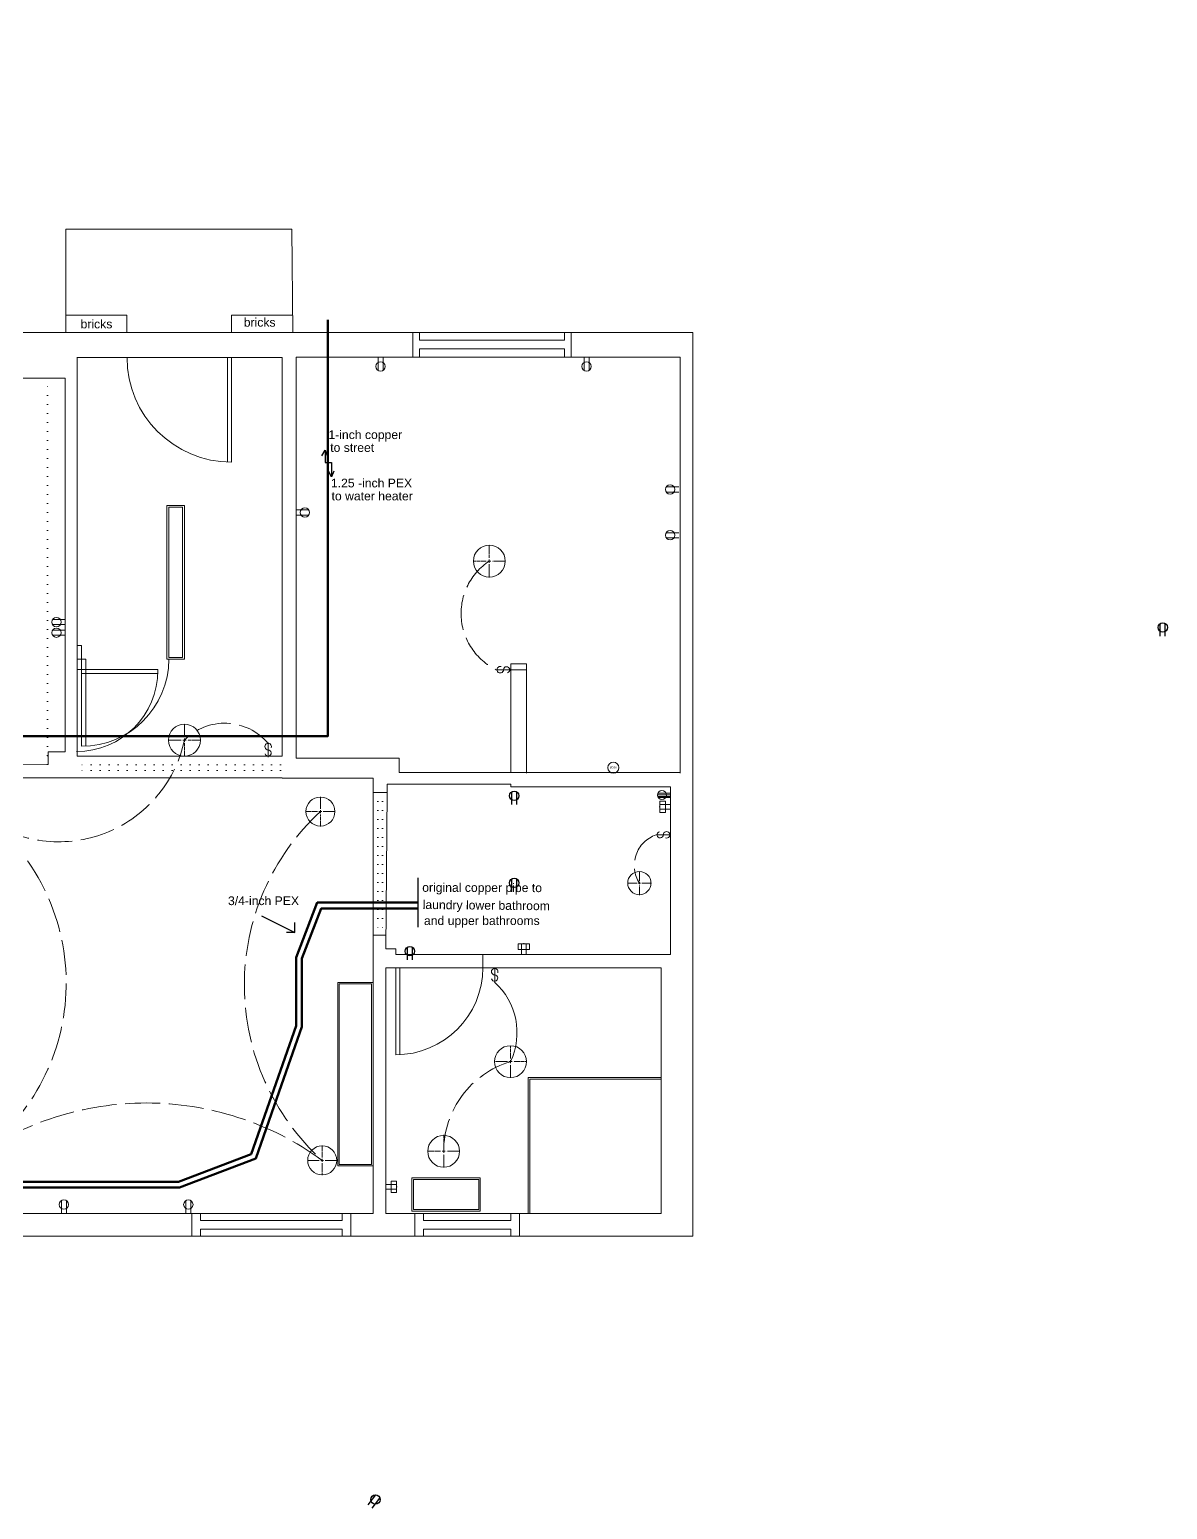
# Model space of a CAD drawing. Header units: inches. Extents: x -179 to 699, y -214 to 464.
# Drawn here: x 308 to 699, y -46 to 464 of the extents above; entities that cross this region are included whole.
import ezdxf
from ezdxf.enums import TextEntityAlignment as Align

# ---------------------------------------------------------------- set-up
doc = ezdxf.new("R2010")
doc.units = ezdxf.units.IN
doc.header["$MEASUREMENT"] = 0
for name, pattern in [('ACAD_ISO02W100', [15, 12, -3]), ('ACAD_ISO07W100', [3, 0, -3]), ('CENTER2', [1.125, 0.75, -0.125, 0.125, -0.125])]:
    doc.linetypes.add(name, pattern=pattern)
doc.layers.get('0').update_dxf_attribs({"color": 1, "lineweight": 9})
doc.layers.get('Defpoints').update_dxf_attribs({"lineweight": 9})
for name, color, linetype, lineweight in [('00-page-edge', 7, 'Continuous', 9), ('A101-Floorplan-1st-floor', 7, 'Continuous', 9), ('E101-Electrical-1st-floor', 7, 'Continuous', 9), ('E201-Electrical-2nd-floor', 7, 'Continuous', 9), ('E401-Electrical-outside', 7, 'Continuous', 9), ('M101-HVAC', 7, 'Continuous', 9), ('M102-Plumbing', 7, 'Continuous', 9)]:
    doc.layers.add(name, color=color, linetype=linetype, lineweight=lineweight)
doc.layers.get('00-page-edge').off()
doc.layers.get('Defpoints').off()
doc.layers.get('E201-Electrical-2nd-floor').off()
doc.styles.add('Reg', font='Arial.ttf', dxfattribs={"height": 3})

# ---------------------------------------------------------------- blocks, each defined once
blk = doc.blocks.new('cgri')
at = {"layer": ''}
for p, q in [((291.65, 54.83), (291.65, 59.21)), ((293.38, 54.83), (293.38, 59.22))]:
    blk.add_line(p, q, dxfattribs=at)
blk.add_circle((292.52, 57.86), 1.61, dxfattribs=at)
blk = doc.blocks.new('*U11')
at = {"layer": 'E201-Electrical-2nd-floor'}
blk.add_blockref('cgri', (0, 0), dxfattribs=at)
at = {"style": 'Reg'}
blk.add_attdef('ID', text='', height=3, dxfattribs=at).set_placement((292.6, 61.43), align=Align.MIDDLE_CENTER)
blk = doc.blocks.new('spandrel-door')
at = {"layer": 'A101-Floorplan-1st-floor'}
for p, q in [((0, 0), (-30, 0)), ((0, 0), (4.75, 0)), ((0, -1.38), (0, 0)), ((4.75, 0), (4.75, 1.53)), ((0, -1.38), (-29.97, -1.38))]:
    blk.add_line(p, q, dxfattribs=at)
blk.add_arc((0, 0), 30, 180, 270, dxfattribs=at)
blk = doc.blocks.new('door-to-garage')
at = {"layer": 'A101-Floorplan-1st-floor'}
for p, q in [((-1.38, 0), (-1.38, -26.22)), ((0, 1.53), (0, -26.25))]:
    blk.add_line(p, q, dxfattribs=at)
blk.add_arc((-0.29, 1.75), 28, 180, 270, dxfattribs=at)
blk = doc.blocks.new('lower-landing-two-garage-door')
at = {"layer": 'A101-Floorplan-1st-floor'}
for p, q in [((-1.38, 0), (0, 0)), ((0, -26.25), (-0.29, -26.25))]:
    blk.add_line(p, q, dxfattribs=at)
at = {"layer": 'Defpoints'}
blk.add_blockref('door-to-garage', (0, 0), dxfattribs=at)
blk = doc.blocks.new('double-arrow-water-source')
at = {"layer": 'M102-Plumbing', "lineweight": 30}
for points in [[(4.27, 0), (0, 0), (0, -2.18), (-4.94, -2.18)], [(2.27, 1.07), (4.27, 0), (2.27, -0.73)], [(-2.94, -3.04), (-4.94, -2.18), (-2.94, -1.15)]]:
    blk.add_lwpolyline(points, dxfattribs=at)
blk = doc.blocks.new('duplex-for-garage')
at = {"layer": 'M101-HVAC'}
for p, q in [((0, 0), (4.38, 0)), ((0, -1.73), (4.39, -1.73))]:
    blk.add_line(p, q, dxfattribs=at)
blk.add_circle((3.03, -0.87), 1.61, dxfattribs=at)
blk = doc.blocks.new('id-88-spst-switch')
at = {"layer": 'E101-Electrical-1st-floor'}
blk.add_line((5, 0), (0, 0), dxfattribs=at)
for points in [[(1.75, 1.06, 3.139408), (2.5, 0, 3.139408)], [(2.5, 0, -2.004555), (3.85, -1.06)]]:
    blk.add_lwpolyline(points, format="xyb", dxfattribs=at)
blk = doc.blocks.new('duplex-101')
at = {"layer": 'E101-Electrical-1st-floor'}
for p, q in [((0, 0), (4.38, 0)), ((0, -1.73), (4.39, -1.73))]:
    blk.add_line(p, q, dxfattribs=at)
blk.add_circle((3.02, -0.81), 1.61, dxfattribs=at)
blk = doc.blocks.new('*U111')
at = {"layer": 'E101-Electrical-1st-floor', "color": 0, "linetype": 'CENTER2', "transparency": 16777216}
for p, q in [((0, 1), (0, 5.12)), ((-5.12, 0), (-1, 0)), ((1, 0), (5.12, 0)), ((0, -5.12), (0, -1))]:
    blk.add_line(p, q, dxfattribs=at)
at = {"layer": 'E101-Electrical-1st-floor', "color": 0, "linetype": 'Continuous', "transparency": 16777216}
for p, q in [((-0.5, 0), (0.5, 0)), ((0, -0.5), (0, 0.5))]:
    blk.add_line(p, q, dxfattribs=at)
blk = doc.blocks.new('*U112')
at = {"layer": 'E101-Electrical-1st-floor', "color": 0, "linetype": 'CENTER2', "transparency": 16777216}
for p, q in [((0, 1), (0, 5.12)), ((-5.12, 0), (-1, 0)), ((1, 0), (5.12, 0)), ((0, -5.12), (0, -1))]:
    blk.add_line(p, q, dxfattribs=at)
at = {"layer": 'E101-Electrical-1st-floor', "color": 0, "linetype": 'Continuous', "transparency": 16777216}
for p, q in [((-0.5, 0), (0.5, 0)), ((0, -0.5), (0, 0.5))]:
    blk.add_line(p, q, dxfattribs=at)
blk = doc.blocks.new('*U113')
at = {"layer": 'E101-Electrical-1st-floor', "color": 0, "linetype": 'CENTER2', "transparency": 16777216}
for p, q in [((0, 1.1), (0, 5.62)), ((-5.62, 0), (-1.1, 0)), ((1.1, 0), (5.62, 0)), ((0, -5.62), (0, -1.1))]:
    blk.add_line(p, q, dxfattribs=at)
at = {"layer": 'E101-Electrical-1st-floor', "color": 0, "linetype": 'Continuous', "transparency": 16777216}
for p, q in [((-0.55, 0), (0.55, 0)), ((0, -0.55), (0, 0.55))]:
    blk.add_line(p, q, dxfattribs=at)
blk = doc.blocks.new('one-gfci-duplex')
at = {"layer": 'E101-Electrical-1st-floor'}
for p, q in [((0, 0), (0.21, 0)), ((0.21, 1.95), (2.15, 1.95)), ((0.21, -1.97), (0.21, 1.95)), ((0.21, 1.95), (2.15, 1.95)), ((3.94, 0.78), (0.21, 0.78)), ((0.21, 0.78), (3.94, 0.78)), ((2.15, 1.95), (2.15, -1.97)), ((3.94, -0.79), (0.21, -0.79)), ((2.15, -1.97), (0.21, -1.97))]:
    blk.add_line(p, q, dxfattribs=at)
blk = doc.blocks.new('*U114')
at = {"layer": 'E101-Electrical-1st-floor', "color": 0, "linetype": 'CENTER2', "transparency": 16777216}
for p, q in [((0, 1.1), (0, 5.62)), ((-5.62, 0), (-1.1, 0)), ((0, -5.62), (0, -1.1)), ((1.1, 0), (5.62, 0))]:
    blk.add_line(p, q, dxfattribs=at)
at = {"layer": 'E101-Electrical-1st-floor', "color": 0, "linetype": 'Continuous', "transparency": 16777216}
for p, q in [((0, -0.55), (0, 0.55)), ((-0.55, 0), (0.55, 0))]:
    blk.add_line(p, q, dxfattribs=at)
blk = doc.blocks.new('*U115')
at = {"layer": 'E101-Electrical-1st-floor', "color": 0, "linetype": 'CENTER2', "transparency": 16777216}
for p, q in [((0, 1.1), (0, 5.62)), ((-5.62, 0), (-1.1, 0)), ((0, -5.62), (0, -1.1)), ((1.1, 0), (5.62, 0))]:
    blk.add_line(p, q, dxfattribs=at)
at = {"layer": 'E101-Electrical-1st-floor', "color": 0, "linetype": 'Continuous', "transparency": 16777216}
for p, q in [((0, -0.55), (0, 0.55)), ((-0.55, 0), (0.55, 0))]:
    blk.add_line(p, q, dxfattribs=at)
blk = doc.blocks.new('240v-duplex')
at = {"layer": 'E101-Electrical-1st-floor'}
for p, q in [((0, 6.22), (0, 0)), ((0.62, 6.51), (0.62, 0)), ((1.38, 6.59), (1.38, 0)), ((2.25, 6.36), (2.25, 0))]:
    blk.add_line(p, q, dxfattribs=at)
blk.add_circle((1.25, 4.35), 2.25, dxfattribs=at)
blk = doc.blocks.new('*U116')
at = {"layer": 'E101-Electrical-1st-floor', "color": 0, "linetype": 'CENTER2', "transparency": 16777216}
for p, q in [((-4.12, 0), (-0.8, 0)), ((0, 0.8), (0, 4.12)), ((0.8, 0), (4.12, 0)), ((0, -4.12), (0, -0.8))]:
    blk.add_line(p, q, dxfattribs=at)
at = {"layer": 'E101-Electrical-1st-floor', "color": 0, "linetype": 'Continuous', "transparency": 16777216}
for p, q in [((-0.4, 0), (0.4, 0)), ((0, -0.4), (0, 0.4))]:
    blk.add_line(p, q, dxfattribs=at)
blk = doc.blocks.new('*U117')
at = {"layer": 'E101-Electrical-1st-floor', "color": 0, "linetype": 'CENTER2', "transparency": 16777216}
for p, q in [((0, 1.1), (0, 5.62)), ((-5.62, 0), (-1.1, 0)), ((1.1, 0), (5.62, 0)), ((0, -5.62), (0, -1.1))]:
    blk.add_line(p, q, dxfattribs=at)
at = {"layer": 'E101-Electrical-1st-floor', "color": 0, "linetype": 'Continuous', "transparency": 16777216}
for p, q in [((-0.55, 0), (0.55, 0)), ((0, -0.55), (0, 0.55))]:
    blk.add_line(p, q, dxfattribs=at)
blk = doc.blocks.new('duplex-may9')
at = {"layer": 'E101-Electrical-1st-floor'}
for p, q in [((-3.03, 0.87), (1.35, 0.87)), ((-3.03, -0.86), (1.36, -0.86))]:
    blk.add_line(p, q, dxfattribs=at)
blk.add_circle((0, 0), 1.61, dxfattribs=at)
blk = doc.blocks.new('duplex')
at = {"layer": 'E101-Electrical-1st-floor'}
for p, q in [((76.88, -194.09), (81.26, -194.09)), ((76.88, -195.83), (81.27, -195.83))]:
    blk.add_line(p, q, dxfattribs=at)
blk.add_circle((79.91, -194.97), 1.61, dxfattribs=at)
blk = doc.blocks.new('j-box')
at = {"layer": 'E101-Electrical-1st-floor'}
blk.add_circle((0, 0), 1.9, dxfattribs=at)
at = {"layer": 'E101-Electrical-1st-floor', "style": 'Reg'}
blk.add_text('j-box', height=0.798, rotation=270, dxfattribs=at).set_placement((-0.27, 1.23))

msp = doc.modelspace()

# ---------------------------------------------------------------- linework, layer by layer
at = {"layer": 'A101-Floorplan-1st-floor'}
for p, q in [((320.29, 359.41), (320.29, 359.41)), ((439.64, 350.91), (439.64, 359.41)), ((441.75, 359.4), (439.75, 359.4)), ((441.89, 356.79), (441.89, 359.41)), ((441.89, 356.79), (491.89, 356.79)), ((491.89, 356.79), (491.89, 359.41)), ((494.14, 350.91), (494.14, 359.41)), ((441.89, 353.79), (491.89, 353.79)), ((441.89, 350.91), (441.89, 353.79)), ((491.89, 350.91), (491.89, 353.79)), ((324.1, 350.91), (324.1, 350.78)), ((375.88, 314.8), (375.88, 350.78)), ((376.73, 350.91), (376.73, 350.91)), ((377.25, 314.78), (377.25, 350.78)), ((513.16, 350.78), (513.16, 350.91)), ((324.1, 246.9), (325.63, 246.9)), ((324.12, 244.88), (324.1, 244.88)), ((478.72, 245.28), (473.35, 245.28)), ((473.35, 207.83), (473.35, 245.28)), ((478.72, 245.28), (478.72, 207.66)), ((478.72, 243.28), (473.35, 243.28)), ((319.97, 215.04), (314.1, 215.04)), ((314.1, 213.54), (313.88, 213.54)), ((314.1, 205.92), (314.1, 205.92)), ((319.97, 205.92), (319.97, 205.98)), ((425.94, 205.96), (425.94, 200.96)), ((425.94, 200.96), (430.82, 200.96)), ((430.82, 203.83), (434.94, 203.83)), ((430.38, 151.91), (425.94, 151.91)), ((430.34, 151.91), (425.94, 151.91)), ((463.75, 140.66), (463.75, 145.16)), ((433.75, 140.66), (433.75, 110.66)), ((435.12, 140.66), (435.12, 110.66)), ((479.37, 56.04), (479.37, 102.79)), ((479.37, 102.79), (525.12, 102.79)), ((479.87, 102.29), (525.12, 102.29)), ((479.87, 56.04), (479.87, 102.29)), ((363.57, 56.04), (363.57, 48.17)), ((366.57, 56.04), (366.57, 53.61)), ((415.32, 53.61), (366.57, 53.61)), ((415.32, 53.61), (415.32, 56.04)), ((418.32, 48.17), (418.32, 56.04)), ((440.35, 56.04), (440.35, 48.17)), ((443.35, 56.04), (443.35, 53.61)), ((473.35, 53.61), (443.35, 53.61)), ((473.35, 53.61), (473.35, 56.04)), ((476.35, 48.17), (476.35, 56.04)), ((366.57, 50.61), (366.57, 48.17)), ((415.32, 50.61), (366.57, 50.61)), ((415.32, 48.17), (415.32, 50.61)), ((443.35, 50.61), (443.35, 48.17)), ((473.35, 50.61), (443.35, 50.61)), ((473.35, 48.17), (473.35, 50.61))]:
    msp.add_line(p, q, dxfattribs=at)
at = {"layer": 'A101-Floorplan-1st-floor', "linetype": 'ACAD_ISO07W100'}
for p, q in [((313.88, 210.67), (313.88, 342.28)), ((394.03, 210.54), (324.1, 210.54)), ((394.03, 208.54), (324.1, 208.54)), ((427.57, 200.96), (427.57, 154.35)), ((429.19, 200.96), (429.19, 154.35))]:
    msp.add_line(p, q, dxfattribs=at)
at = {"layer": 'A101-Floorplan-1st-floor'}
for points in [[(289.1, 359.41), (535.97, 359.41), (535.97, 48.17), (90.69, 48.17), (90.69, 206.04), (54.57, 206.04), (54.57, 463.76), (289.1, 463.76)], [(324.1, 213.54), (324.1, 350.78), (394.6, 350.78), (394.6, 213.54)], [(314.1, 210.67), (61.07, 210.78), (61.07, 343.65), (268.13, 343.65), (319.97, 343.65), (319.97, 215.04), (314.1, 215.04)], [(355, 246.9), (361, 246.9), (361, 299.89), (355, 299.89)], [(355.63, 247.53), (360.38, 247.53), (360.38, 299.27), (355.63, 299.27)], [(430.34, 147.16), (430.82, 200.96), (430.82, 203.83), (473.35, 203.83), (473.35, 202.91), (528.37, 202.91), (528.37, 145.16), (433.75, 145.16), (433.75, 147.16)], [(430.34, 140.66), (430.34, 56.04), (525.12, 56.04), (525.12, 140.66)], [(425.94, 72.41), (425.94, 135.54), (413.82, 135.54), (413.82, 72.41)], [(425.44, 72.91), (425.44, 135.04), (414.32, 135.04), (414.32, 72.91)], [(439.32, 56.85), (439.32, 68.22), (462.81, 68.22), (462.81, 56.85)], [(439.82, 57.35), (439.82, 67.72), (462.31, 67.72), (462.31, 57.35)]]:
    msp.add_lwpolyline(points, close=True, dxfattribs=at)
for points in [[(531.72, 207.66), (531.72, 350.91), (399.47, 350.91), (399.47, 212.83), (434.94, 212.83), (434.94, 207.83), (531.72, 207.83)], [(99.19, 56.04), (425.94, 56.04), (425.94, 205.96), (394.6, 205.96), (394.6, 205.99), (99.19, 206.02), (99.19, 56.04)]]:
    msp.add_lwpolyline(points, dxfattribs=at)
for centre, radius, start, end in [((377.25, 350.78), 36, 180, 270), ((433.75, 140.66), 30, 270, 0)]:
    msp.add_arc(centre, radius, start, end, dxfattribs=at)
at = {"layer": 'E101-Electrical-1st-floor'}
for centre, radius in [((465.97, 280.69), 5.5), ((361, 219.03), 5.5), ((407.82, 194.42), 5), ((517.62, 169.79), 4), ((473.27, 108.29), 5.5), ((450.25, 77.41), 5.5), ((408.44, 74.29), 5)]:
    msp.add_circle(centre, radius, dxfattribs=at)
at = {"layer": 'E101-Electrical-1st-floor', "linetype": 'ACAD_ISO02W100'}
for centre, radius, start, end in [((477.82, 262.67), 21.57, 123.3144, 243.9522), ((374.91, 205.35), 19.51, 40.0984, 135.4926), ((317.73, 228.26), 44.25, 241.0533, 347.9607), ((462.94, 134.64), 81.31, 132.681, 227.9152), ((247.3, 135.41), 73.02, 303.3502, 47.8333), ((527.07, 175.83), 11.22, 109.2688, 212.5738), ((482.46, 77.41), 32.21, 106.5718, 180), ((347.86, -8.67), 102.73, 53.8623, 126.0245)]:
    msp.add_arc(centre, radius, start, end, dxfattribs=at)
at = {"layer": 'E101-Electrical-1st-floor'}
msp.add_arc((452.07, 118.29), 23.44, 334.7497, 47.842, dxfattribs=at)
at = {"layer": 'E401-Electrical-outside'}
msp.add_lwpolyline([(320.23, 395.04), (398, 395.04), (398.3, 359.41), (320.23, 359.41)], close=True, dxfattribs=at)
for points in [[(320.23, 365.41), (341.23, 365.41), (341.23, 359.41)], [(377.19, 359.41), (377.19, 365.41), (398.19, 365.41)]]:
    msp.add_lwpolyline(points, dxfattribs=at)
at = {"layer": 'M102-Plumbing', "lineweight": 30}
for p, q in [((441.32, 171.59), (441.32, 154.6)), ((387.49, 158.46), (398.97, 152.73)), ((398.97, 152.73), (398.97, 156.22)), ((398.97, 152.73), (396.15, 152.73))]:
    msp.add_line(p, q, dxfattribs=at)
at = {"layer": 'M102-Plumbing', "lineweight": 70}
msp.add_lwpolyline([(410.38, 363.81), (410.38, 220.41), (69.52, 220.41), (64.16, 220.41), (64.16, 408.02), (69.47, 408.02), (69.71, 398.86)], dxfattribs=at)
at = {"layer": 'M102-Plumbing', "color": 4, "lineweight": 50}
msp.add_lwpolyline([(69.73, 386.76), (66.7, 386.76), (66.7, 217.53), (112.67, 217.53), (152.31, 217.53), (158.82, 207.57), (160.69, 191.43), (160.69, 151.7), (160.69, 99.69), (160.69, 78.8), (182.79, 64.91), (205.43, 64.91), (359.34, 64.91), (385.55, 74.93), (393.63, 98.01), (401.45, 120.34), (401.45, 143.83), (408.11, 161.08), (441.32, 161.08)], dxfattribs=at)
at = {"layer": 'M102-Plumbing', "color": 1, "linetype": 'Continuous', "lineweight": 50}
msp.add_lwpolyline([(69.52, 367.52), (69.52, 219.53), (112.67, 219.53), (153.39, 219.53), (160.76, 208.27), (162.69, 191.55), (162.69, 151.7), (162.69, 99.69), (162.69, 79.91), (183.37, 66.91), (205.43, 66.91), (358.97, 66.91), (383.96, 76.46), (391.74, 98.67), (399.45, 120.68), (399.45, 144.2), (406.74, 163.08), (441.32, 163.08)], dxfattribs=at)

# ---------------------------------------------------------------- block references
at = {"layer": '00-page-edge', "lineweight": 30, "rotation": 89.99999999999999}
msp.add_blockref('double-arrow-water-source', (409.42, 314.63), dxfattribs=at)
at = {"layer": 'Defpoints', "rotation": 89.99999999999999}
for name, p in [('spandrel-door', (325.63, 246.9)), ('lower-landing-two-garage-door', (325.63, 243.41))]:
    msp.add_blockref(name, p, dxfattribs=at)
at = {"layer": 'E101-Electrical-1st-floor'}
for name, p, rotation in [('duplex-may9', (428.54, 347.74), 270), ('duplex', (694.42, 427.66), 269.9999999999992), ('duplex', (608.1, 110.39), 180), ('duplex', (608.1, 94.65), 179.9999999999992), ('id-88-spst-switch', (389.84, 218.18), 270), ('j-box', (508.66, 209.56), 89.99999999999999), ('id-88-spst-switch', (528.37, 186.41), 180), ('one-gfci-duplex', (477.85, 149.1), 270), ('id-88-spst-switch', (467.81, 140.66), 270), ('one-gfci-duplex', (434.28, 65.19), 180), ('duplex-101', (318.71, 56.04), 89.99999999999999), ('duplex', (167.38, -20.84), 89.99999999999999)]:
    msp.add_blockref(name, p, dxfattribs=dict(at, rotation=rotation))
for name, p in [('duplex-may9', (402.5, 297.43)), ('id-88-spst-switch', (468.35, 243.28)), ('one-gfci-duplex', (524.43, 196.09))]:
    msp.add_blockref(name, p, dxfattribs=at)
at = {"layer": 'E101-Electrical-1st-floor', "linetype": 'CENTER2', "rotation": 89.99999999999999}
for name, p in [('*U117', (465.97, 280.69)), ('*U113', (361, 219.03)), ('*U111', (407.82, 194.42)), ('*U116', (517.62, 169.79)), ('*U114', (473.27, 108.29)), ('*U115', (450.25, 77.41)), ('*U112', (408.44, 74.29))]:
    msp.add_blockref(name, p, dxfattribs=at)
at = {"layer": 'E101-Electrical-1st-floor', "xscale": 0.6898887685141373, "yscale": 0.6898887685141373, "zscale": 0.6898887685141373, "rotation": 89.99999999999999}
msp.add_blockref('240v-duplex', (528.37, 199.24), dxfattribs=at)
at = {"layer": 'E201-Electrical-2nd-floor'}
for p in [(405.26, 199.99), (182.04, 142), (182.04, 112), (146.13, 88.48)]:
    msp.add_blockref('*U11', p, dxfattribs=at)
at = {"layer": 'E201-Electrical-2nd-floor', "rotation": 321.8875507478615}
msp.add_blockref('*U11', (160.91, 92.48), dxfattribs=at)
at = {"layer": 'M101-HVAC', "rotation": 180}
for p in [(319.97, 258.8), (319.97, 255.17)]:
    msp.add_blockref('duplex-for-garage', p, dxfattribs=at)

# ---------------------------------------------------------------- texts
at = {"layer": 'E401-Electrical-outside', "style": 'Reg'}
for p in [(325.25, 360.86), (381.43, 361.44)]:
    msp.add_text('bricks', height=3, dxfattribs=at).set_placement(p)
at = {"layer": 'M102-Plumbing', "lineweight": 50, "style": 'Reg'}
msp.add_text('1-inch copper', height=3, dxfattribs=at).set_placement((410.57, 322.73))
at = {"layer": 'M102-Plumbing', "lineweight": 30, "style": 'Reg'}
for s, p in [('to street', (411.2, 318.3)), ('1.25 -inch PEX', (411.44, 306.08)), ('to water heater', (411.66, 301.61)), ('3/4-inch PEX', (376.01, 162.21)), ('and upper bathrooms', (443.47, 155.36))]:
    msp.add_text(s, height=3, dxfattribs=at).set_placement(p)
for s, rotation, p in [('original copper pipe to', 359.8325, (442.86, 166.8)), ('laundry lower bathroom', 359.4097, (443.02, 160.88))]:
    msp.add_text(s, height=3, rotation=rotation, dxfattribs=at).set_placement(p)

doc.saveas('drawing.dxf')
